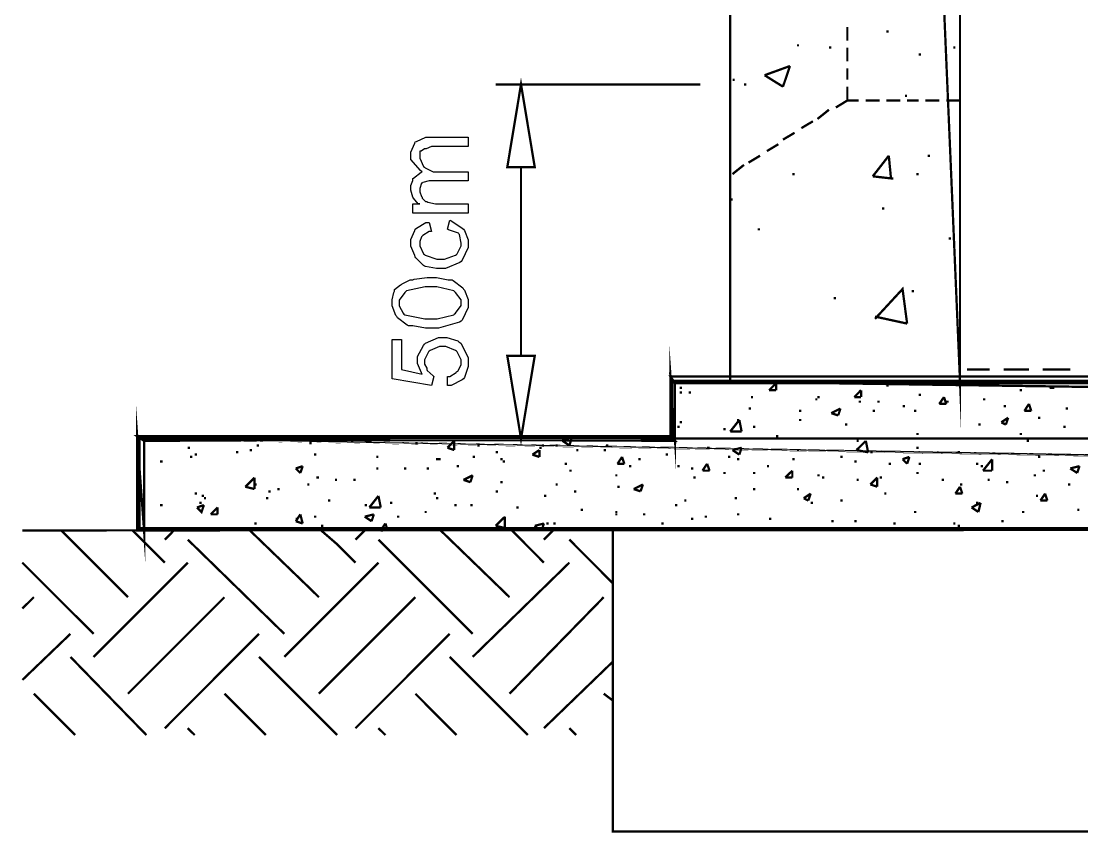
# Model space of a CAD drawing. Header units: metres. Extents: x -593 to 248, y 430 to 1024.
# Drawn here: x -442.72 to -423.15, y 859.84 to 874.8 of the extents above; entities that cross this region are included whole.
import ezdxf

# ---------------------------------------------------------------- set-up
doc = ezdxf.new("R2010")
doc.units = ezdxf.units.M
doc.header["$MEASUREMENT"] = 0
for name, color, linetype in [('C00-00-00-BLACK', 7, 'Continuous'), ('C00-7E-FF', 150, 'Continuous'), ('C00-FF-00', 3, 'Continuous'), ('C62-64-65', 252, 'Continuous'), ('C93-95-97', 253, 'Continuous'), ('C95-49-00', 34, 'Continuous'), ('CFF-7E-00', 30, 'Continuous')]:
    doc.layers.add(name, color=color, linetype=linetype)

msp = doc.modelspace()

# ---------------------------------------------------------------- linework, layer by layer
at = {"layer": 'C00-00-00-BLACK', "const_width": 0.0423}
for points in [[(-429.639, 967.4), (-429.639, 868.169)], [(-425.398, 868.169), (-425.398, 967.4)], [(-427.477, 874.695), (-427.477, 874.441)], [(-426.755, 874.611), (-426.712, 874.611)], [(-428.408, 874.357), (-428.366, 874.357)], [(-427.816, 874.315), (-427.773, 874.315)], [(-427.477, 874.315), (-427.477, 874.061)], [(-425.524, 874.315), (-425.483, 874.315)], [(-426.162, 874.188), (-426.12, 874.188)], [(-429.004, 873.806), (-428.535, 873.976)], [(-428.665, 873.595), (-428.535, 873.976)], [(-427.477, 873.933), (-427.477, 873.722)], [(-429.596, 873.722), (-429.554, 873.722)], [(-429.385, 873.637), (-429.343, 873.637)], [(-429.004, 873.806), (-428.665, 873.595)], [(-427.477, 873.595), (-427.477, 873.34), (-427.266, 873.34)], [(-427.477, 873.34), (-427.689, 873.211)], [(-427.136, 873.34), (-426.882, 873.34)], [(-426.755, 873.34), (-426.501, 873.34)], [(-426.416, 873.426), (-426.374, 873.426)], [(-426.374, 873.34), (-426.162, 873.34)], [(-426.035, 873.34), (-425.781, 873.34)], [(-425.651, 873.34), (-425.398, 873.34)], [(-427.816, 873.17), (-428.028, 873)], [(-428.112, 872.957), (-428.325, 872.831)], [(-428.451, 872.745), (-428.665, 872.618)], [(-428.75, 872.534), (-428.961, 872.408)], [(-429.088, 872.322), (-429.3, 872.195)], [(-427.008, 871.942), (-426.712, 872.322)], [(-426.671, 871.899), (-426.712, 872.322)], [(-425.993, 872.322), (-425.95, 872.322)], [(-429.385, 872.153), (-429.596, 871.983)], [(-428.492, 871.983), (-428.451, 871.983)], [(-427.008, 871.942), (-426.628, 871.899)], [(-426.205, 871.983), (-426.162, 871.983)], [(-429.639, 871.517), (-429.596, 871.517)], [(-426.839, 871.349), (-426.797, 871.349)], [(-429.131, 870.965), (-429.088, 870.965)], [(-425.61, 870.795), (-425.567, 870.795)], [(-426.967, 869.314), (-426.458, 869.864), (-426.374, 869.227)], [(-426.289, 869.822), (-426.246, 869.822)], [(-427.732, 869.695), (-427.689, 869.695)], [(-426.967, 869.356), (-426.374, 869.227)], [(-430.445, 868.169), (-430.404, 868.169)], [(-430.445, 868.169), (-430.318, 868.126)], [(-430.318, 868.126), (-430.361, 868.169)], [(-429.47, 868.169), (-429.427, 868.169)], [(-430.573, 868.042), (-430.53, 868.042)], [(-429.173, 868.126), (-429.131, 868.126)], [(-428.92, 867.999), (-428.792, 868.126)], [(-428.92, 867.999), (-428.792, 867.999)], [(-428.792, 867.999), (-428.792, 868.126)], [(-427.35, 867.872), (-427.223, 867.999)], [(-427.223, 867.872), (-427.223, 867.999)], [(-426.755, 868.083), (-426.712, 868.083)], [(-425.017, 868.083), (-424.974, 868.083)], [(-424.297, 867.999), (-424.252, 867.999)], [(-423.744, 868.042), (-423.701, 868.042)], [(-423.701, 868.042), (-423.66, 868.042)], [(-430.573, 867.956), (-430.53, 867.956)], [(-430.404, 867.956), (-430.361, 867.956)], [(-429.257, 867.872), (-429.216, 867.872)], [(-428.069, 867.83), (-428.028, 867.83)], [(-428.028, 867.872), (-427.986, 867.872)], [(-427.35, 867.872), (-427.223, 867.872)], [(-427.266, 867.787), (-427.223, 867.787)], [(-426.924, 867.787), (-426.882, 867.787)], [(-426.162, 867.914), (-426.12, 867.914)], [(-425.781, 867.746), (-425.694, 867.872)], [(-425.651, 867.746), (-425.694, 867.872)], [(-425.651, 867.787), (-425.61, 867.787)], [(-424.974, 867.83), (-424.932, 867.83)], [(-429.3, 867.66), (-429.257, 867.66)], [(-428.366, 867.617), (-428.325, 867.617)], [(-427.773, 867.576), (-427.604, 867.66)], [(-427.773, 867.576), (-427.646, 867.533)], [(-427.646, 867.533), (-427.604, 867.66)], [(-427.008, 867.617), (-426.967, 867.617)], [(-426.458, 867.703), (-426.416, 867.703)], [(-426.246, 867.617), (-426.205, 867.617)], [(-425.781, 867.746), (-425.651, 867.746)], [(-425.781, 867.746), (-425.739, 867.746)], [(-424.593, 867.703), (-424.551, 867.703)], [(-424.209, 867.617), (-424.125, 867.746)], [(-424.209, 867.617), (-424.083, 867.617)], [(-424.083, 867.617), (-424.125, 867.746)], [(-423.447, 867.66), (-423.405, 867.66)], [(-430.573, 867.407), (-430.53, 867.407)], [(-429.639, 867.237), (-429.47, 867.449)], [(-429.512, 867.449), (-429.47, 867.449)], [(-429.427, 867.237), (-429.47, 867.449)], [(-428.366, 867.449), (-428.325, 867.449)], [(-424.636, 867.407), (-424.509, 867.491)], [(-424.636, 867.407), (-424.551, 867.364)], [(-424.551, 867.364), (-424.509, 867.491)], [(-423.956, 867.491), (-423.913, 867.491)], [(-430.615, 867.321), (-430.573, 867.321)], [(-429.766, 867.28), (-429.723, 867.28)], [(-429.639, 867.237), (-429.427, 867.237)], [(-429.216, 867.321), (-429.173, 867.321)], [(-427.52, 867.364), (-427.477, 867.364)], [(-426.205, 867.191), (-426.162, 867.191)], [(-425.059, 867.364), (-425.017, 867.364)], [(-424.297, 867.191), (-424.252, 867.191)], [(-423.49, 867.321), (-423.447, 867.321)], [(-437.402, 867.022), (-437.359, 867.022)], [(-436.849, 867.107), (-436.806, 867.107)], [(-436.637, 867.065), (-436.595, 867.065)], [(-436.383, 867.065), (-436.34, 867.107)], [(-436.383, 867.065), (-436.256, 867.065)], [(-436.256, 867.065), (-436.298, 867.107)], [(-435.449, 867.022), (-435.406, 867.022)], [(-434.856, 866.938), (-434.73, 867.065)], [(-434.73, 866.895), (-434.73, 867.065)], [(-432.734, 867.065), (-432.607, 867.107)], [(-432.734, 867.065), (-432.607, 866.981)], [(-432.607, 866.981), (-432.565, 867.107)], [(-431.123, 867.065), (-431.08, 867.065)], [(-428.792, 867.15), (-428.75, 867.15)], [(-427.307, 866.895), (-427.136, 867.065)], [(-427.307, 867.065), (-427.266, 867.065)], [(-427.094, 866.854), (-427.136, 867.065)], [(-424.848, 867.107), (-424.805, 867.107)], [(-424.167, 867.065), (-424.125, 867.065)], [(-439.648, 866.938), (-439.605, 866.938)], [(-439.521, 866.811), (-439.478, 866.811)], [(-438.759, 866.854), (-438.716, 866.854)], [(-438.503, 866.895), (-438.46, 866.895)], [(-438.376, 866.981), (-438.333, 866.981)], [(-437.318, 866.811), (-437.275, 866.811)], [(-434.856, 866.938), (-434.73, 866.895)], [(-434.304, 866.981), (-434.261, 866.981)], [(-433.965, 866.854), (-433.922, 866.854)], [(-433.288, 866.811), (-433.16, 866.895)], [(-433.288, 866.811), (-433.16, 866.768)], [(-433.16, 866.938), (-433.118, 866.938)], [(-433.16, 866.768), (-433.16, 866.895)], [(-433.118, 866.981), (-433.076, 866.981)], [(-432.861, 866.981), (-432.82, 866.981)], [(-432.481, 866.895), (-432.438, 866.895)], [(-431.972, 866.895), (-431.931, 866.895)], [(-431.931, 866.981), (-431.888, 866.981)], [(-430.827, 866.811), (-430.784, 866.811)], [(-430.065, 866.938), (-430.019, 866.938)], [(-429.596, 866.895), (-429.427, 866.938)], [(-429.596, 866.895), (-429.47, 866.811)], [(-429.47, 866.811), (-429.427, 866.938)], [(-428.408, 866.895), (-428.366, 866.895)], [(-427.307, 866.895), (-427.094, 866.854)], [(-427.051, 866.854), (-427.008, 866.854)], [(-426.205, 866.938), (-426.162, 866.938)], [(-425.44, 866.854), (-425.398, 866.854)], [(-440.159, 866.684), (-440.114, 866.684)], [(-439.605, 866.768), (-439.564, 866.768)], [(-437.655, 866.556), (-437.528, 866.599)], [(-437.571, 866.472), (-437.528, 866.599)], [(-436.171, 866.768), (-436.13, 866.768)], [(-435.069, 866.726), (-435.026, 866.726)], [(-435.026, 866.726), (-434.983, 866.726)], [(-434.687, 866.599), (-434.644, 866.599)], [(-434.391, 866.768), (-434.346, 866.768)], [(-433.881, 866.726), (-433.838, 866.726)], [(-433.838, 866.684), (-433.795, 866.684)], [(-432.693, 866.642), (-432.65, 866.642)], [(-431.719, 866.642), (-431.634, 866.768)], [(-431.719, 866.642), (-431.592, 866.642)], [(-431.592, 866.642), (-431.634, 866.768)], [(-431.506, 866.599), (-431.462, 866.599)], [(-431.335, 866.726), (-431.293, 866.726)], [(-430.615, 866.599), (-430.573, 866.599)], [(-430.149, 866.515), (-430.065, 866.642)], [(-430.019, 866.515), (-430.065, 866.642)], [(-429.682, 866.768), (-429.639, 866.768)], [(-429.512, 866.726), (-429.47, 866.726)], [(-428.961, 866.599), (-428.92, 866.599)], [(-428.492, 866.726), (-428.451, 866.726)], [(-427.604, 866.768), (-427.562, 866.768)], [(-427.35, 866.684), (-427.307, 866.684)], [(-426.712, 866.642), (-426.671, 866.642)], [(-426.458, 866.726), (-426.332, 866.768)], [(-426.458, 866.726), (-426.374, 866.642)], [(-426.374, 866.642), (-426.332, 866.768)], [(-426.162, 866.642), (-426.12, 866.642)], [(-425.101, 866.642), (-425.059, 866.642)], [(-425.017, 866.599), (-424.974, 866.599)], [(-424.974, 866.515), (-424.805, 866.726)], [(-424.805, 866.515), (-424.805, 866.726)], [(-423.956, 866.768), (-423.913, 866.768)], [(-423.363, 866.556), (-423.194, 866.599)], [(-423.235, 866.472), (-423.194, 866.599)], [(-437.655, 866.556), (-437.571, 866.472)], [(-436.171, 866.556), (-436.13, 866.556)], [(-435.661, 866.556), (-435.618, 866.556)], [(-435.238, 866.556), (-435.195, 866.556)], [(-434.56, 866.345), (-434.391, 866.429)], [(-434.433, 866.303), (-434.391, 866.429)], [(-432.607, 866.515), (-432.565, 866.515)], [(-431.761, 866.429), (-431.719, 866.429)], [(-430.361, 866.556), (-430.318, 866.556)], [(-430.149, 866.515), (-430.019, 866.515)], [(-429.766, 866.472), (-429.723, 866.472)], [(-429.216, 866.472), (-429.173, 866.472)], [(-428.623, 866.388), (-428.492, 866.515)], [(-428.492, 866.388), (-428.492, 866.515)], [(-428.028, 866.429), (-427.986, 866.429)], [(-426.205, 866.472), (-426.162, 866.472)], [(-424.974, 866.515), (-424.805, 866.515)], [(-424.04, 866.429), (-423.997, 866.429)], [(-423.871, 866.515), (-423.829, 866.515)], [(-423.363, 866.556), (-423.235, 866.472)], [(-438.586, 866.219), (-438.417, 866.388)], [(-438.586, 866.219), (-438.417, 866.176)], [(-438.417, 866.176), (-438.417, 866.388)], [(-438.417, 866.26), (-438.376, 866.26)], [(-437.444, 866.26), (-437.402, 866.26)], [(-437.275, 866.388), (-437.229, 866.388)], [(-436.933, 866.345), (-436.892, 866.345)], [(-436.595, 866.345), (-436.553, 866.345)], [(-434.56, 866.345), (-434.433, 866.303)], [(-433.881, 866.303), (-433.838, 866.303)], [(-432.861, 866.26), (-432.82, 866.26)], [(-431.719, 866.219), (-431.676, 866.219)], [(-431.419, 866.176), (-431.25, 866.26)], [(-431.293, 866.133), (-431.25, 866.26)], [(-430.318, 866.388), (-430.277, 866.388)], [(-428.623, 866.388), (-428.492, 866.388)], [(-427.943, 866.388), (-427.9, 866.388)], [(-427.307, 866.345), (-427.266, 866.345)], [(-427.051, 866.26), (-426.924, 866.388)], [(-427.051, 866.26), (-426.924, 866.219)], [(-426.924, 866.219), (-426.924, 866.388)], [(-426.882, 866.388), (-426.839, 866.388)], [(-425.739, 866.345), (-425.694, 866.345)], [(-425.483, 866.092), (-425.398, 866.219)], [(-425.398, 866.26), (-425.355, 866.26)], [(-425.355, 866.092), (-425.398, 866.219)], [(-424.889, 866.345), (-424.848, 866.345)], [(-424.551, 866.303), (-424.509, 866.303)], [(-423.405, 866.26), (-423.363, 866.26)], [(-439.521, 866.092), (-439.478, 866.092)], [(-439.394, 866.049), (-439.351, 866.049)], [(-439.351, 866.006), (-439.309, 866.006)], [(-438.206, 866.006), (-438.164, 866.006)], [(-438.164, 866.133), (-438.121, 866.133)], [(-437.994, 866.176), (-437.951, 866.176)], [(-436.298, 865.837), (-436.13, 866.049)], [(-436.087, 865.837), (-436.13, 866.049)], [(-435.11, 866.092), (-435.069, 866.092)], [(-435.069, 866.006), (-435.026, 866.006)], [(-433.965, 866.133), (-433.922, 866.133)], [(-433.076, 866.049), (-433.033, 866.049)], [(-432.523, 866.133), (-432.481, 866.133)], [(-431.419, 866.176), (-431.293, 866.133)], [(-429.554, 866.006), (-429.512, 866.006)], [(-429.216, 866.176), (-429.173, 866.176)], [(-428.408, 866.176), (-428.366, 866.176)], [(-428.282, 866.006), (-428.155, 866.092)], [(-428.282, 866.006), (-428.196, 865.964)], [(-428.196, 865.964), (-428.155, 866.092)], [(-426.797, 866.092), (-426.755, 866.092)], [(-425.483, 866.092), (-425.355, 866.092)], [(-423.997, 866.049), (-423.956, 866.049)], [(-423.913, 865.964), (-423.829, 866.092)], [(-423.786, 865.964), (-423.829, 866.092)], [(-440.159, 865.88), (-440.114, 865.88)], [(-439.478, 865.837), (-439.351, 865.88)], [(-439.478, 865.837), (-439.394, 865.753), (-439.351, 865.88)], [(-439.437, 865.922), (-439.394, 865.922)], [(-439.225, 865.71), (-439.098, 865.837)], [(-439.098, 865.71), (-439.098, 865.837)], [(-437.06, 865.964), (-437.018, 865.964)], [(-436.383, 865.88), (-436.34, 865.88)], [(-436.298, 865.837), (-436.087, 865.837)], [(-436.214, 865.837), (-436.171, 865.837)], [(-435.917, 865.922), (-435.875, 865.922)], [(-434.73, 865.88), (-434.687, 865.88)], [(-434.433, 865.88), (-434.391, 865.88)], [(-433.584, 865.837), (-433.542, 865.837)], [(-430.657, 865.88), (-430.615, 865.88)], [(-430.488, 865.964), (-430.445, 865.964)], [(-428.155, 865.922), (-428.112, 865.922)], [(-427.604, 865.964), (-427.562, 865.964)], [(-425.185, 865.837), (-425.017, 865.922)], [(-425.185, 865.837), (-425.059, 865.753)], [(-425.101, 865.922), (-425.059, 865.922)], [(-425.059, 865.753), (-425.017, 865.922)], [(-423.913, 865.964), (-423.786, 865.964)], [(-439.225, 865.71), (-439.098, 865.71)], [(-437.655, 865.583), (-437.571, 865.71)], [(-437.655, 865.626), (-437.614, 865.626)], [(-437.528, 865.541), (-437.571, 865.71)], [(-437.318, 865.667), (-437.275, 865.667)], [(-436.383, 865.667), (-436.214, 865.71)], [(-436.383, 865.667), (-436.256, 865.583)], [(-436.256, 865.583), (-436.214, 865.71)], [(-435.788, 865.667), (-435.745, 865.667)], [(-435.279, 865.753), (-435.238, 865.753)], [(-433.965, 865.498), (-433.795, 865.667)], [(-433.795, 865.456), (-433.795, 865.667)], [(-432.395, 865.795), (-432.354, 865.795)], [(-431.761, 865.753), (-431.719, 865.753)], [(-431.761, 865.71), (-431.719, 865.71)], [(-431.25, 865.71), (-431.207, 865.71)], [(-430.361, 865.626), (-430.318, 865.626)], [(-430.107, 865.667), (-430.065, 865.667)], [(-429.512, 865.71), (-429.47, 865.71)], [(-428.92, 865.626), (-428.877, 865.626)], [(-426.246, 865.753), (-426.205, 865.753)], [(-424.252, 865.753), (-424.209, 865.753)], [(-423.235, 865.795), (-423.194, 865.795)], [(-442.701, 865.414), (-344.604, 865.456)], [(-438.417, 865.541), (-438.376, 865.541)], [(-437.655, 865.583), (-437.528, 865.541)], [(-437.188, 865.498), (-437.145, 865.498)], [(-436.087, 865.414), (-436.001, 865.541)], [(-435.96, 865.414), (-436.001, 865.541)], [(-433.965, 865.498), (-433.795, 865.456)], [(-433.245, 865.498), (-433.076, 865.541)], [(-433.245, 865.498), (-433.16, 865.414)], [(-433.118, 865.414), (-433.076, 865.541)], [(-433.033, 865.541), (-432.99, 865.541)], [(-432.904, 865.541), (-432.861, 865.541)], [(-430.911, 865.541), (-430.869, 865.541)], [(-428.451, 865.456), (-428.408, 865.456)], [(-427.773, 865.583), (-427.732, 865.583)], [(-427.35, 865.583), (-427.307, 865.583)], [(-426.628, 865.541), (-426.585, 865.541)], [(-425.524, 865.541), (-425.483, 865.541)], [(-425.44, 865.498), (-425.398, 865.498)], [(-425.44, 865.498), (-425.398, 865.498)], [(-424.636, 865.583), (-424.593, 865.583)], [(-436.087, 865.414), (-436.044, 865.414)], [(-431.803, 865.414), (-431.803, 859.86), (-422.513, 859.86), (-422.513, 865.414)], [(-431.803, 859.86), (-431.761, 859.86)]]:
    msp.add_lwpolyline(points, dxfattribs=at)
for points in [[(-430.741, 867.15), (-430.657, 867.065), (-430.741, 868.253), (-430.741, 867.15)], [(-430.741, 868.253), (-430.657, 868.126), (-356.522, 868.253), (-430.741, 868.253)], [(-430.657, 867.065), (-430.741, 868.253), (-430.657, 868.126), (-430.657, 867.065)], [(-430.657, 868.126), (-356.522, 868.253), (-356.651, 868.126), (-430.657, 868.126)], [(-440.582, 865.414), (-440.455, 865.414), (-440.582, 867.15), (-440.582, 865.414)], [(-440.582, 867.15), (-440.455, 867.065), (-430.741, 867.15), (-440.582, 867.15)], [(-440.455, 865.414), (-440.582, 867.15), (-440.455, 867.065), (-440.455, 865.414)], [(-440.455, 867.065), (-430.741, 867.15), (-430.657, 867.065), (-440.455, 867.065)]]:
    msp.add_lwpolyline(points, close=True, dxfattribs=at)
at = {"layer": 'C00-00-00-BLACK'}
for points in [[(-430.741, 867.15), (-430.657, 867.065), (-430.741, 868.253), (-430.741, 867.15)], [(-430.657, 867.065), (-430.741, 868.253), (-430.657, 868.126), (-430.657, 867.065)], [(-430.741, 868.253), (-430.657, 868.126), (-356.522, 868.253), (-430.741, 868.253)], [(-430.657, 868.126), (-356.522, 868.253), (-356.651, 868.126), (-430.657, 868.126)], [(-440.582, 865.414), (-440.455, 865.414), (-440.582, 867.15), (-440.582, 865.414)], [(-440.455, 865.414), (-440.582, 867.15), (-440.455, 867.065), (-440.455, 865.414)], [(-440.582, 867.15), (-440.455, 867.065), (-430.741, 867.15), (-440.582, 867.15)], [(-440.455, 867.065), (-430.741, 867.15), (-430.657, 867.065), (-440.455, 867.065)]]:
    msp.add_lwpolyline(points, close=True, dxfattribs=at)
at = {"layer": 'C00-7E-FF', "const_width": 0.0423}
for points in [[(-430.192, 873.637), (-433.965, 873.637)], [(-433.499, 872.111), (-433.499, 868.634)], [(-431.207, 867.107), (-433.965, 867.107)]]:
    msp.add_lwpolyline(points, dxfattribs=at)
for points in [[(-433.752, 872.111), (-433.245, 872.111), (-433.499, 873.637), (-433.752, 872.111)], [(-433.752, 868.634), (-433.245, 868.634), (-433.499, 867.107), (-433.752, 868.634)]]:
    msp.add_lwpolyline(points, close=True, dxfattribs=at)
at = {"layer": 'C00-7E-FF'}
for points in [[(-433.752, 872.111), (-433.245, 872.111), (-433.499, 873.637), (-433.752, 872.111)], [(-433.752, 868.634), (-433.245, 868.634), (-433.499, 867.107), (-433.752, 868.634)]]:
    msp.add_lwpolyline(points, close=True, dxfattribs=at)
at = {"layer": 'C00-FF-00', "const_width": 0.0423}
for points in [[(-424.848, 868.38), (-425.271, 868.38)], [(-424.125, 868.38), (-424.593, 868.38)], [(-423.363, 868.38), (-423.871, 868.38)]]:
    msp.add_lwpolyline(points, dxfattribs=at)
at = {"layer": 'C62-64-65', "const_width": 0.0423}
for points in [[(-430.7, 868.169), (-356.563, 867.107), (-430.7, 867.107), (-430.7, 868.169)], [(-356.563, 868.169), (-430.7, 868.169), (-356.563, 867.107), (-356.563, 868.169)], [(-440.539, 867.107), (-440.539, 865.456), (-346.769, 865.456), (-440.539, 867.107)], [(-346.769, 867.107), (-346.727, 867.107), (-440.539, 867.107), (-346.769, 867.107)], [(-346.769, 867.107), (-440.539, 867.107), (-356.563, 867.107), (-346.769, 867.107)], [(-440.539, 867.107), (-346.769, 867.107), (-346.769, 865.456), (-440.539, 867.107)], [(-440.539, 865.456), (-346.769, 865.456), (-440.539, 865.414), (-440.539, 865.456)]]:
    msp.add_lwpolyline(points, close=True, dxfattribs=at)
at = {"layer": 'C62-64-65'}
for points in [[(-356.563, 868.169), (-430.7, 868.169), (-356.563, 867.107), (-356.563, 868.169)], [(-430.7, 868.169), (-356.563, 867.107), (-430.7, 867.107), (-430.7, 868.169)], [(-346.769, 867.107), (-346.727, 867.107), (-440.539, 867.107), (-346.769, 867.107)], [(-346.769, 867.107), (-440.539, 867.107), (-356.563, 867.107), (-346.769, 867.107)], [(-440.539, 867.107), (-440.539, 865.456), (-346.769, 865.456), (-440.539, 867.107)], [(-440.539, 867.107), (-346.769, 867.107), (-346.769, 865.456), (-440.539, 867.107)], [(-440.539, 865.456), (-346.769, 865.456), (-440.539, 865.414), (-440.539, 865.456)]]:
    msp.add_lwpolyline(points, close=True, dxfattribs=at)
at = {"layer": 'C93-95-97', "const_width": 0.0423}
for points in [[(-429.639, 967.273), (-425.398, 868.169), (-429.639, 868.169), (-429.639, 967.273)], [(-425.398, 967.273), (-429.639, 967.273), (-425.398, 868.169), (-425.398, 967.273)]]:
    msp.add_lwpolyline(points, close=True, dxfattribs=at)
at = {"layer": 'C93-95-97'}
for points in [[(-425.398, 967.273), (-429.639, 967.273), (-425.398, 868.169), (-425.398, 967.273)], [(-429.639, 967.273), (-425.398, 868.169), (-429.639, 868.169), (-429.639, 967.273)]]:
    msp.add_lwpolyline(points, close=True, dxfattribs=at)
at = {"layer": 'C95-49-00', "const_width": 0.0423}
for points in [[(-440.751, 864.183), (-441.982, 865.414)], [(-440.071, 864.819), (-440.666, 865.414)], [(-440.071, 865.244), (-439.903, 865.414)], [(-437.867, 863.507), (-439.648, 865.244)], [(-437.229, 864.183), (-437.359, 864.31), (-438.503, 865.414)], [(-436.553, 864.819), (-436.892, 865.158), (-437.188, 865.414)], [(-436.553, 865.244), (-436.383, 865.414)], [(-434.391, 863.507), (-436.13, 865.244)], [(-433.711, 864.183), (-434.983, 865.414)], [(-433.076, 864.819), (-433.668, 865.414)], [(-433.076, 865.244), (-432.904, 865.414)], [(-431.803, 864.438), (-432.607, 865.244)], [(-441.387, 863.507), (-442.701, 864.819)], [(-441.387, 863.081), (-439.648, 864.819)], [(-437.867, 863.081), (-436.13, 864.819)], [(-434.391, 863.081), (-432.607, 864.819)], [(-442.701, 863.972), (-442.489, 864.183)], [(-440.751, 862.403), (-438.971, 864.183)], [(-437.229, 862.403), (-435.449, 864.183)], [(-433.711, 862.403), (-431.972, 864.183)], [(-442.701, 862.656), (-441.813, 863.507)], [(-440.071, 861.767), (-438.333, 863.507)], [(-436.553, 861.767), (-434.814, 863.507)], [(-440.412, 861.641), (-441.813, 863.081)], [(-436.892, 861.641), (-438.164, 862.912), (-438.333, 863.081)], [(-433.372, 861.641), (-434.814, 863.081)], [(-433.076, 861.767), (-431.803, 862.995)], [(-441.727, 861.641), (-442.489, 862.403)], [(-438.206, 861.641), (-438.629, 862.064), (-438.971, 862.403)], [(-434.687, 861.641), (-435.449, 862.403)], [(-431.803, 862.276), (-431.972, 862.403)], [(-439.521, 861.641), (-439.648, 861.767)], [(-436.001, 861.641), (-436.13, 861.767)], [(-432.481, 861.641), (-432.607, 861.767)]]:
    msp.add_lwpolyline(points, dxfattribs=at)
at = {"layer": 'CFF-7E-00'}
for points in [[(-434.476, 871.261), (-435.492, 871.261), (-435.492, 871.433), (-435.365, 871.433), (-435.396, 871.433), (-435.482, 871.539), (-435.492, 871.56), (-435.492, 871.56), (-435.534, 871.688), (-435.534, 871.73), (-435.534, 871.772), (-435.492, 871.867), (-435.492, 871.899), (-435.482, 871.91), (-435.344, 872.016), (-435.322, 872.026), (-435.354, 872.048), (-435.534, 872.254), (-435.534, 872.322), (-435.534, 872.385), (-435.46, 872.555), (-435.449, 872.576), (-435.428, 872.586), (-435.255, 872.661), (-435.195, 872.661), (-434.476, 872.661), (-434.476, 872.492), (-435.11, 872.492), (-435.153, 872.492), (-435.248, 872.449), (-435.279, 872.449), (-435.279, 872.449), (-435.344, 872.408), (-435.365, 872.408), (-435.365, 872.376), (-435.365, 872.304), (-435.365, 872.279), (-435.365, 872.279), (-435.301, 872.122), (-435.279, 872.111), (-435.27, 872.101), (-435.119, 872.026), (-435.069, 872.026), (-434.476, 872.026), (-434.476, 871.856), (-435.153, 871.856), (-435.195, 871.856), (-435.312, 871.826), (-435.322, 871.815), (-435.333, 871.815), (-435.365, 871.72), (-435.365, 871.687), (-435.365, 871.655), (-435.333, 871.571), (-435.322, 871.56), (-435.322, 871.539), (-435.26, 871.476), (-435.238, 871.476), (-435.217, 871.466), (-435.074, 871.433), (-435.026, 871.433), (-434.476, 871.433), (-434.476, 871.261)], [(-434.856, 870.965), (-434.814, 871.134), (-434.793, 871.125), (-434.582, 870.987), (-434.56, 870.965), (-434.539, 870.944), (-434.476, 870.77), (-434.476, 870.711), (-434.476, 870.627), (-434.582, 870.394), (-434.603, 870.372), (-434.625, 870.351), (-434.894, 870.245), (-434.983, 870.245), (-435.057, 870.245), (-435.259, 870.278), (-435.279, 870.288), (-435.301, 870.299), (-435.439, 870.437), (-435.449, 870.457), (-435.46, 870.48), (-435.534, 870.653), (-435.534, 870.711), (-435.534, 870.775), (-435.46, 870.944), (-435.449, 870.965), (-435.428, 870.987), (-435.255, 871.091), (-435.195, 871.091), (-435.153, 870.922), (-435.195, 870.922), (-435.312, 870.849), (-435.322, 870.838), (-435.333, 870.828), (-435.365, 870.741), (-435.365, 870.711), (-435.365, 870.659), (-435.301, 870.51), (-435.279, 870.499), (-435.27, 870.489), (-435.055, 870.415), (-434.983, 870.415), (-434.91, 870.415), (-434.709, 870.489), (-434.687, 870.499), (-434.677, 870.51), (-434.603, 870.661), (-434.603, 870.711), (-434.603, 870.711), (-434.634, 870.871), (-434.644, 870.88), (-434.655, 870.892), (-434.836, 870.955), (-434.856, 870.965)], [(-435.153, 869.142), (-435.259, 869.142), (-435.497, 869.184), (-435.576, 869.184), (-435.598, 869.195), (-435.778, 869.336), (-435.788, 869.356), (-435.81, 869.379), (-435.875, 869.552), (-435.875, 869.61), (-435.875, 869.664), (-435.844, 869.802), (-435.833, 869.822), (-435.833, 869.854), (-435.724, 869.939), (-435.703, 869.949), (-435.693, 869.96), (-435.542, 870.033), (-435.492, 870.033), (-435.471, 870.044), (-435.233, 870.076), (-435.153, 870.076), (-435.057, 870.076), (-434.844, 870.033), (-434.772, 870.033), (-434.751, 870.024), (-434.571, 869.886), (-434.56, 869.864), (-434.539, 869.843), (-434.476, 869.669), (-434.476, 869.61), (-434.476, 869.526), (-434.582, 869.293), (-434.603, 869.271), (-434.634, 869.25), (-435.023, 869.142), (-435.153, 869.142)], [(-435.153, 869.314), (-435.048, 869.314), (-434.741, 869.39), (-434.73, 869.399), (-434.709, 869.421), (-434.603, 869.563), (-434.603, 869.61), (-434.603, 869.664), (-434.709, 869.802), (-434.73, 869.822), (-434.741, 869.833), (-435.051, 869.906), (-435.153, 869.906), (-435.27, 869.906), (-435.609, 869.833), (-435.618, 869.822), (-435.64, 869.802), (-435.745, 869.658), (-435.745, 869.61), (-435.745, 869.557), (-435.672, 869.421), (-435.661, 869.399), (-435.64, 869.39), (-435.275, 869.314), (-435.153, 869.314)], [(-434.856, 868.083), (-434.856, 868.253), (-434.815, 868.253), (-434.698, 868.328), (-434.687, 868.338), (-434.666, 868.349), (-434.603, 868.469), (-434.603, 868.508), (-434.603, 868.561), (-434.677, 868.709), (-434.687, 868.719), (-434.709, 868.73), (-434.884, 868.804), (-434.942, 868.804), (-435.005, 868.804), (-435.175, 868.73), (-435.195, 868.719), (-435.206, 868.709), (-435.279, 868.558), (-435.279, 868.508), (-435.279, 868.476), (-435.238, 868.404), (-435.238, 868.38), (-435.228, 868.359), (-435.121, 868.264), (-435.11, 868.253), (-435.153, 868.083), (-435.875, 868.21), (-435.875, 868.931), (-435.703, 868.931), (-435.703, 868.38), (-435.322, 868.295), (-435.333, 868.317), (-435.406, 868.491), (-435.406, 868.549), (-435.406, 868.623), (-435.301, 868.824), (-435.279, 868.845), (-435.259, 868.867), (-435.022, 868.972), (-434.942, 868.972), (-434.867, 868.972), (-434.666, 868.91), (-434.644, 868.888), (-434.612, 868.867), (-434.476, 868.599), (-434.476, 868.508), (-434.476, 868.433), (-434.539, 868.232), (-434.56, 868.21), (-434.582, 868.189), (-434.789, 868.083), (-434.856, 868.083)]]:
    msp.add_lwpolyline(points, close=True, dxfattribs=at)

doc.saveas('drawing.dxf')
